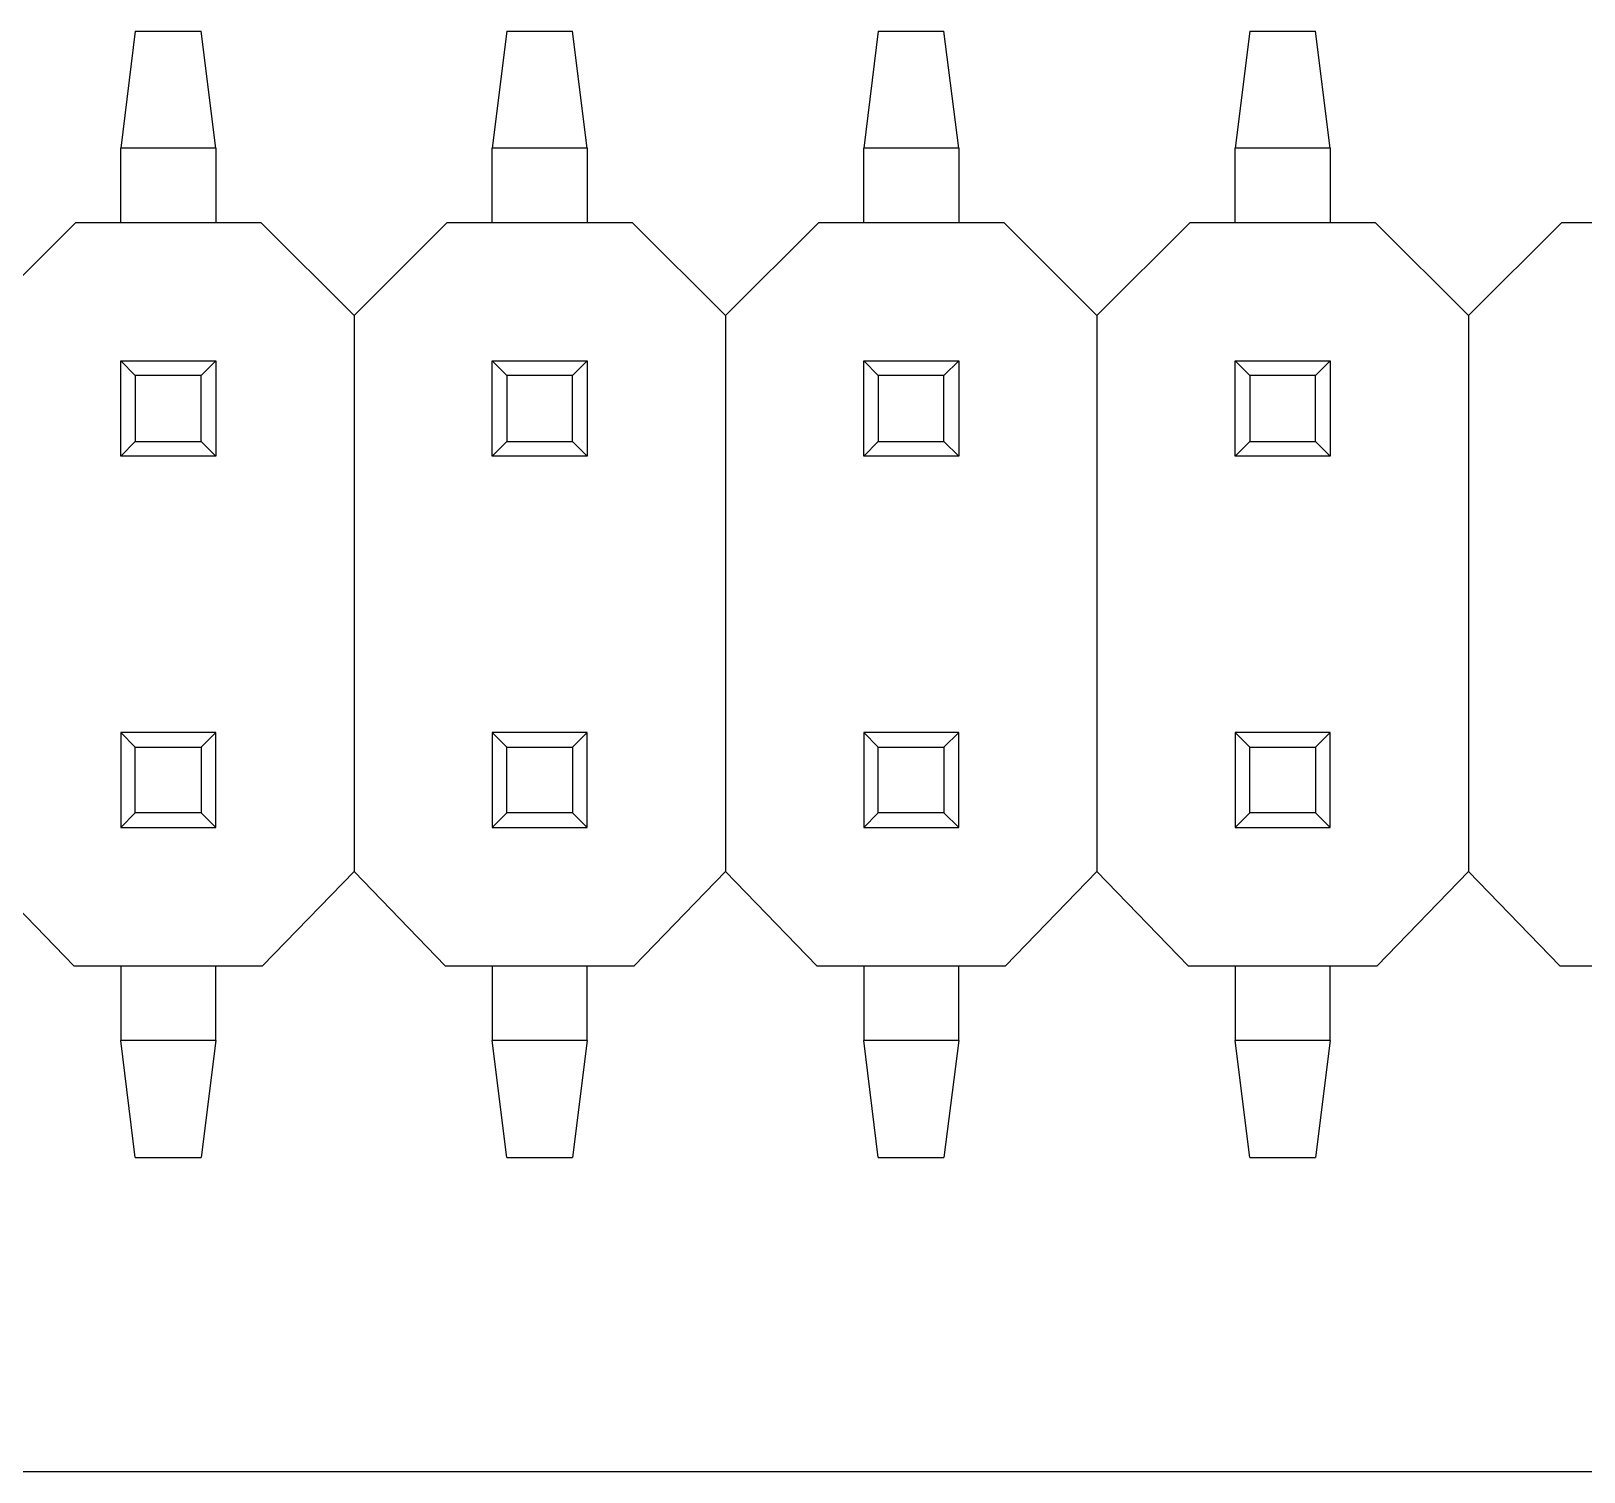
# Model space of a CAD drawing. Header units: millimetres. Extents: x 5 to 292, y 5 to 205.
# Drawn here: x 89.67 to 100.28, y 78.23 to 88.08 of the extents above; entities that cross this region are included whole.
import ezdxf

# ---------------------------------------------------------------- set-up
doc = ezdxf.new("R2010")
doc.units = ezdxf.units.MM

msp = doc.modelspace()

# ---------------------------------------------------------------- linework, layer by layer
at = {"color": 7, "linetype": 'Continuous', "lineweight": 25}
for p, q in [((90.379, 88.082), (90.28, 87.282)), ((90.379, 88.082), (90.829, 88.082)), ((90.93, 87.282), (90.829, 88.082)), ((92.919, 88.082), (92.82, 87.282)), ((92.919, 88.082), (93.369, 88.082)), ((93.47, 87.282), (93.369, 88.082)), ((95.459, 88.082), (95.36, 87.282)), ((95.459, 88.082), (95.909, 88.082)), ((96.01, 87.282), (95.909, 88.082)), ((97.999, 88.082), (97.9, 87.282)), ((97.999, 88.082), (98.449, 88.082)), ((98.55, 87.282), (98.449, 88.082)), ((90.93, 87.282), (90.28, 87.282)), ((90.28, 86.772), (90.28, 87.282)), ((90.93, 87.282), (90.93, 86.772)), ((93.47, 87.282), (92.82, 87.282)), ((92.82, 86.772), (92.82, 87.282)), ((93.47, 87.282), (93.47, 86.772)), ((96.01, 87.282), (95.36, 87.282)), ((95.36, 86.772), (95.36, 87.282)), ((96.01, 87.282), (96.01, 86.772)), ((98.55, 87.282), (97.9, 87.282)), ((97.9, 86.772), (97.9, 87.282)), ((98.55, 87.282), (98.55, 86.772)), ((89.97, 86.772), (89.335, 86.137)), ((91.24, 86.772), (89.97, 86.772)), ((91.875, 86.137), (91.24, 86.772)), ((92.51, 86.772), (91.875, 86.137)), ((93.78, 86.772), (92.51, 86.772)), ((94.415, 86.137), (93.78, 86.772)), ((95.05, 86.772), (94.415, 86.137)), ((96.32, 86.772), (95.05, 86.772)), ((96.955, 86.137), (96.32, 86.772)), ((97.59, 86.772), (96.955, 86.137)), ((98.86, 86.772), (97.59, 86.772)), ((99.495, 86.137), (98.86, 86.772)), ((100.13, 86.772), (99.495, 86.137)), ((101.4, 86.772), (100.13, 86.772)), ((91.875, 86.137), (91.875, 82.337)), ((94.415, 86.137), (94.415, 82.337)), ((96.955, 86.137), (96.955, 82.337)), ((99.495, 86.137), (99.495, 82.337)), ((90.28, 85.177), (90.28, 85.827)), ((90.379, 85.727), (90.28, 85.827)), ((90.28, 85.827), (90.93, 85.827)), ((90.93, 85.827), (90.829, 85.727)), ((90.93, 85.827), (90.93, 85.177)), ((92.82, 85.177), (92.82, 85.827)), ((92.919, 85.727), (92.82, 85.827)), ((92.82, 85.827), (93.47, 85.827)), ((93.47, 85.827), (93.369, 85.727)), ((93.47, 85.827), (93.47, 85.177)), ((95.36, 85.177), (95.36, 85.827)), ((95.459, 85.727), (95.36, 85.827)), ((95.36, 85.827), (96.01, 85.827)), ((96.01, 85.827), (95.909, 85.727)), ((96.01, 85.827), (96.01, 85.177)), ((97.9, 85.177), (97.9, 85.827)), ((97.999, 85.727), (97.9, 85.827)), ((97.9, 85.827), (98.55, 85.827)), ((98.55, 85.827), (98.449, 85.727)), ((98.55, 85.827), (98.55, 85.177)), ((90.379, 85.727), (90.379, 85.277)), ((90.829, 85.727), (90.379, 85.727)), ((90.829, 85.277), (90.829, 85.727)), ((92.919, 85.727), (92.919, 85.277)), ((93.369, 85.727), (92.919, 85.727)), ((93.369, 85.277), (93.369, 85.727)), ((95.909, 85.727), (95.459, 85.727)), ((95.459, 85.727), (95.459, 85.277)), ((95.909, 85.277), (95.909, 85.727)), ((97.999, 85.727), (97.999, 85.277)), ((98.449, 85.727), (97.999, 85.727)), ((98.449, 85.277), (98.449, 85.727)), ((90.379, 85.277), (90.28, 85.177)), ((90.379, 85.277), (90.829, 85.277)), ((90.93, 85.177), (90.829, 85.277)), ((92.919, 85.277), (92.82, 85.177)), ((92.919, 85.277), (93.369, 85.277)), ((93.47, 85.177), (93.369, 85.277)), ((95.459, 85.277), (95.36, 85.177)), ((95.459, 85.277), (95.909, 85.277)), ((96.01, 85.177), (95.909, 85.277)), ((97.999, 85.277), (97.9, 85.177)), ((97.999, 85.277), (98.449, 85.277)), ((98.55, 85.177), (98.449, 85.277)), ((90.93, 85.177), (90.28, 85.177)), ((93.47, 85.177), (92.82, 85.177)), ((96.01, 85.177), (95.36, 85.177)), ((98.55, 85.177), (97.9, 85.177)), ((90.379, 83.187), (90.28, 83.287)), ((90.93, 83.287), (90.28, 83.287)), ((90.28, 83.287), (90.28, 82.637)), ((90.93, 83.287), (90.829, 83.187)), ((90.93, 82.637), (90.93, 83.287)), ((92.919, 83.187), (92.82, 83.287)), ((93.47, 83.287), (92.82, 83.287)), ((92.82, 83.287), (92.82, 82.637)), ((93.47, 83.287), (93.369, 83.187)), ((93.47, 82.637), (93.47, 83.287)), ((95.459, 83.187), (95.36, 83.287)), ((96.01, 83.287), (95.36, 83.287)), ((95.36, 83.287), (95.36, 82.637)), ((96.01, 83.287), (95.909, 83.187)), ((96.01, 82.637), (96.01, 83.287)), ((97.999, 83.187), (97.9, 83.287)), ((98.55, 83.287), (97.9, 83.287)), ((97.9, 83.287), (97.9, 82.637)), ((98.55, 83.287), (98.449, 83.187)), ((98.55, 82.637), (98.55, 83.287)), ((90.379, 83.187), (90.829, 83.187)), ((90.379, 82.737), (90.379, 83.187)), ((90.829, 83.187), (90.829, 82.737)), ((92.919, 83.187), (93.369, 83.187)), ((92.919, 82.737), (92.919, 83.187)), ((93.369, 83.187), (93.369, 82.737)), ((95.459, 83.187), (95.909, 83.187)), ((95.459, 82.737), (95.459, 83.187)), ((95.909, 83.187), (95.909, 82.737)), ((97.999, 83.187), (98.449, 83.187)), ((97.999, 82.737), (97.999, 83.187)), ((98.449, 83.187), (98.449, 82.737)), ((90.379, 82.737), (90.28, 82.637)), ((90.829, 82.737), (90.379, 82.737)), ((90.93, 82.637), (90.829, 82.737)), ((92.919, 82.737), (92.82, 82.637)), ((93.369, 82.737), (92.919, 82.737)), ((93.47, 82.637), (93.369, 82.737)), ((95.459, 82.737), (95.36, 82.637)), ((95.909, 82.737), (95.459, 82.737)), ((96.01, 82.637), (95.909, 82.737)), ((97.999, 82.737), (97.9, 82.637)), ((98.449, 82.737), (97.999, 82.737)), ((98.55, 82.637), (98.449, 82.737)), ((90.28, 82.637), (90.93, 82.637)), ((92.82, 82.637), (93.47, 82.637)), ((95.36, 82.637), (96.01, 82.637)), ((97.9, 82.637), (98.55, 82.637)), ((89.335, 82.337), (89.959, 81.692)), ((91.25, 81.692), (91.875, 82.337)), ((91.875, 82.337), (92.499, 81.692)), ((93.79, 81.692), (94.415, 82.337)), ((94.415, 82.337), (95.039, 81.692)), ((96.33, 81.692), (96.955, 82.337)), ((96.955, 82.337), (97.579, 81.692)), ((98.87, 81.692), (99.495, 82.337)), ((99.495, 82.337), (100.119, 81.692)), ((89.959, 81.692), (91.25, 81.692)), ((90.28, 81.692), (90.28, 81.182)), ((90.93, 81.182), (90.93, 81.692)), ((92.499, 81.692), (93.79, 81.692)), ((92.82, 81.692), (92.82, 81.182)), ((93.47, 81.182), (93.47, 81.692)), ((95.039, 81.692), (96.33, 81.692)), ((95.36, 81.692), (95.36, 81.182)), ((96.01, 81.182), (96.01, 81.692)), ((97.579, 81.692), (98.87, 81.692)), ((97.9, 81.692), (97.9, 81.182)), ((98.55, 81.182), (98.55, 81.692)), ((100.119, 81.692), (101.41, 81.692)), ((90.93, 81.182), (90.28, 81.182)), ((90.379, 80.382), (90.28, 81.182)), ((90.93, 81.182), (90.829, 80.382)), ((93.47, 81.182), (92.82, 81.182)), ((92.919, 80.382), (92.82, 81.182)), ((93.47, 81.182), (93.369, 80.382)), ((96.01, 81.182), (95.36, 81.182)), ((95.459, 80.382), (95.36, 81.182)), ((96.01, 81.182), (95.909, 80.382)), ((98.55, 81.182), (97.9, 81.182)), ((97.999, 80.382), (97.9, 81.182)), ((98.55, 81.182), (98.449, 80.382)), ((90.379, 80.382), (90.829, 80.382)), ((92.919, 80.382), (93.369, 80.382)), ((95.459, 80.382), (95.909, 80.382)), ((97.999, 80.382), (98.449, 80.382)), ((125.365, 78.232), (53.365, 78.232))]:
    msp.add_line(p, q, dxfattribs=at)

doc.saveas('drawing.dxf')
